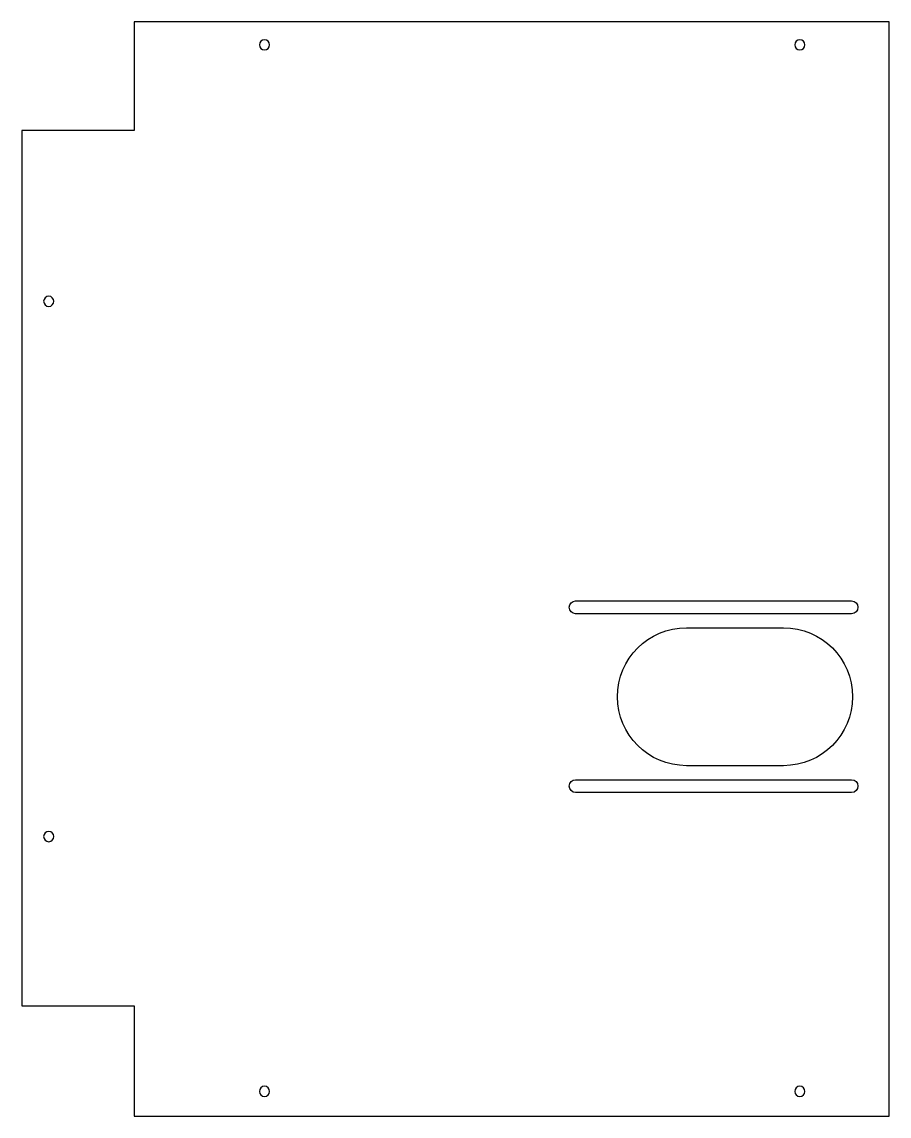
# Model space of a CAD drawing. Header units: millimetres. Extents: x -83 to 86, y -99 to 116.
import ezdxf

# ---------------------------------------------------------------- set-up
doc = ezdxf.new("R2010")
doc.units = ezdxf.units.MM
doc.layers.get('0').update_dxf_attribs({"linetype": 'CONTINUOUS'})

msp = doc.modelspace()

# ---------------------------------------------------------------- linework, layer by layer
msp.add_lwpolyline([(86.25, -98.7), (86.25, 115.5), (-61.5, 115.5), (-61.5, 94.27), (-83.46, 94.27), (-83.46, -77.1), (-61.5, -77.1), (-61.5, -98.7)], close=True)
for points in [[(78.9, -0.35), (24.9, -0.35, -1), (24.9, 2.15), (78.9, 2.15, -1)], [(46.6, -3.1), (65.6, -3.1, -1), (65.6, -30.1), (46.6, -30.1, -1)], [(78.9, -35.35), (24.9, -35.35, -1), (24.9, -32.85), (78.9, -32.85, -1)]]:
    msp.add_lwpolyline(points, format="xyb", close=True)
at = {"extrusion": (-2.01948e-28, 2.01948e-28, -1)}
for centre in [(35.99, 111.02), (-68.78, 111.02), (78.21, -43.98), (35.99, -93.85), (-68.78, -93.85)]:
    msp.add_circle(centre, 1, dxfattribs=at)
at = {"extrusion": (-2.01948e-28, -2.01948e-28, -1)}
msp.add_circle((78.21, 60.8), 1, dxfattribs=at)

doc.saveas('drawing.dxf')
